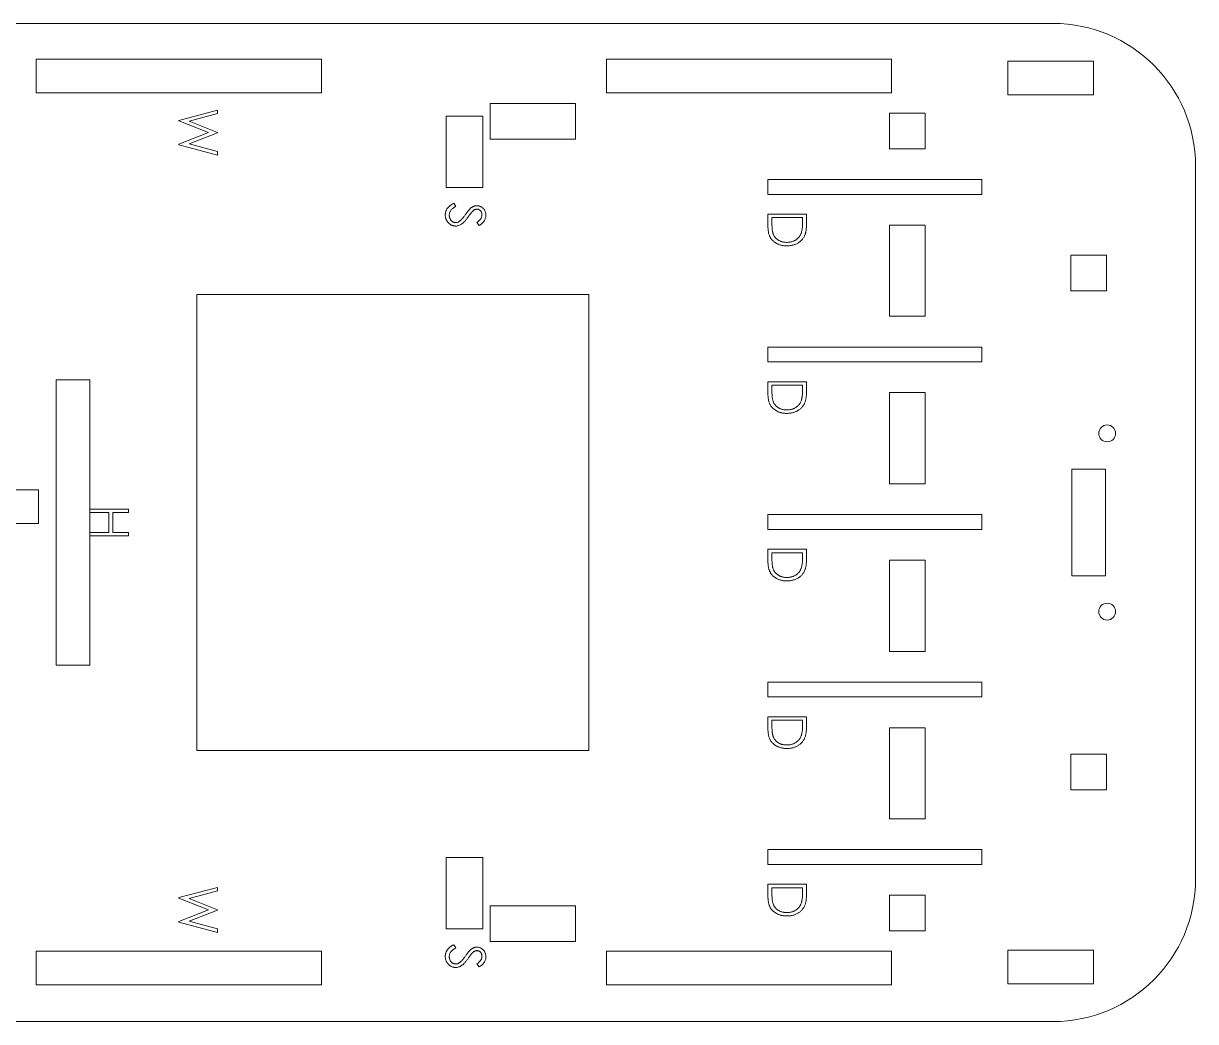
# Model space of a CAD drawing. Header units: inches. Extents: x -7.2 to 7.2, y -3.5 to 3.5.
# Drawn here: x -1.07 to 7.15, y -3.5 to 3.5 of the extents above; entities that cross this region are included whole.
import ezdxf

# ---------------------------------------------------------------- set-up
doc = ezdxf.new("R2010")
doc.units = ezdxf.units.IN
doc.header["$MEASUREMENT"] = 0

msp = doc.modelspace()

# ---------------------------------------------------------------- linework, layer by layer
at = {"color": 1, "linetype": 'Continuous', "lineweight": 5}
for p, q in [((6.15, 3.5), (-6.15, 3.5)), ((1.0167, 3.25), (-0.9833, 3.25)), ((-0.9833, 3.25), (-0.9833, 3.014)), ((1.0167, 3.014), (1.0167, 3.25)), ((5.0167, 3.25), (3.0167, 3.25)), ((3.0167, 3.25), (3.0167, 3.014)), ((5.0167, 3.014), (5.0167, 3.25)), ((6.4333, 3.236), (5.8333, 3.236)), ((5.8333, 3.236), (5.8333, 3)), ((6.4333, 3), (6.4333, 3.236)), ((-0.9833, 3.014), (1.0167, 3.014)), ((3.0167, 3.014), (5.0167, 3.014)), ((5.8333, 3), (6.4333, 3)), ((2.2, 2.9375), (2.2, 2.6875)), ((2.8, 2.9375), (2.2, 2.9375)), ((2.8, 2.6875), (2.8, 2.9375)), ((2.15, 2.85), (1.893, 2.85)), ((1.893, 2.85), (1.893, 2.35)), ((2.15, 2.35), (2.15, 2.85)), ((5.2523, 2.8713), (5.0023, 2.8713)), ((5.0023, 2.8713), (5.0023, 2.6213)), ((5.2523, 2.6213), (5.2523, 2.8713)), ((2.2, 2.6875), (2.8, 2.6875)), ((5.0023, 2.6213), (5.2523, 2.6213)), ((7.15, -2.5), (7.15, 2.5)), ((5.65, 2.4056), (4.15, 2.4056)), ((4.15, 2.4056), (4.15, 2.3014)), ((5.65, 2.3014), (5.65, 2.4056)), ((1.893, 2.35), (2.15, 2.35)), ((4.15, 2.3014), (5.65, 2.3014)), ((5.0023, 2.0857), (5.0023, 1.4463)), ((5.2523, 2.0857), (5.0023, 2.0857)), ((5.2523, 1.4463), (5.2523, 2.0857)), ((6.525, 1.875), (6.275, 1.875)), ((6.275, 1.875), (6.275, 1.625)), ((6.525, 1.625), (6.525, 1.875)), ((2.893, 1.6), (0.143, 1.6)), ((0.143, 1.6), (0.143, -1.6)), ((2.893, -1.6), (2.893, 1.6)), ((6.275, 1.625), (6.525, 1.625)), ((5.0023, 1.4463), (5.2523, 1.4463)), ((5.65, 1.2306), (4.15, 1.2306)), ((4.15, 1.2306), (4.15, 1.1264)), ((5.65, 1.1264), (5.65, 1.2306)), ((4.15, 1.1264), (5.65, 1.1264)), ((-0.607, 1), (-0.843, 1)), ((-0.843, 1), (-0.843, -1)), ((-0.607, -1), (-0.607, 1)), ((5.0023, 0.9107), (5.0023, 0.2713)), ((5.2523, 0.9107), (5.0023, 0.9107)), ((5.2523, 0.2713), (5.2523, 0.9107)), ((6.2825, 0.375), (6.2825, -0.375)), ((6.5175, 0.375), (6.2825, 0.375)), ((6.5175, -0.375), (6.5175, 0.375)), ((5.0023, 0.2713), (5.2523, 0.2713)), ((-0.969, 0.229), (-1.469, 0.229)), ((-0.969, -0.007), (-0.969, 0.229)), ((5.65, 0.0556), (4.15, 0.0556)), ((4.15, 0.0556), (4.15, -0.0486)), ((5.65, -0.0486), (5.65, 0.0556)), ((-1.469, -0.007), (-0.969, -0.007)), ((4.15, -0.0486), (5.65, -0.0486)), ((5.0023, -0.2643), (5.0023, -0.9037)), ((5.2523, -0.2643), (5.0023, -0.2643)), ((5.2523, -0.9037), (5.2523, -0.2643)), ((6.2825, -0.375), (6.5175, -0.375)), ((5.0023, -0.9037), (5.2523, -0.9037)), ((-0.843, -1), (-0.607, -1)), ((5.65, -1.1194), (4.15, -1.1194)), ((4.15, -1.1194), (4.15, -1.2236)), ((5.65, -1.2236), (5.65, -1.1194)), ((4.15, -1.2236), (5.65, -1.2236)), ((5.2523, -1.4393), (5.0023, -1.4393)), ((5.0023, -1.4393), (5.0023, -2.0787)), ((5.2523, -2.0787), (5.2523, -1.4393)), ((0.143, -1.6), (2.893, -1.6)), ((6.525, -1.625), (6.275, -1.625)), ((6.275, -1.625), (6.275, -1.875)), ((6.525, -1.875), (6.525, -1.625)), ((6.275, -1.875), (6.525, -1.875)), ((5.0023, -2.0787), (5.2523, -2.0787)), ((5.65, -2.2944), (4.15, -2.2944)), ((4.15, -2.2944), (4.15, -2.3986)), ((5.65, -2.3986), (5.65, -2.2944)), ((2.15, -2.35), (1.893, -2.35)), ((1.893, -2.35), (1.893, -2.85)), ((2.15, -2.85), (2.15, -2.35)), ((4.15, -2.3986), (5.65, -2.3986)), ((5.2523, -2.6143), (5.0023, -2.6143)), ((5.0023, -2.6143), (5.0023, -2.8643)), ((5.2523, -2.8643), (5.2523, -2.6143)), ((2.8, -2.6875), (2.2, -2.6875)), ((2.2, -2.6875), (2.2, -2.9375)), ((2.8, -2.9375), (2.8, -2.6875)), ((1.893, -2.85), (2.15, -2.85)), ((5.0023, -2.8643), (5.2523, -2.8643)), ((2.2, -2.9375), (2.8, -2.9375)), ((1.0167, -3.007), (-0.9833, -3.007)), ((-0.9833, -3.007), (-0.9833, -3.243)), ((1.0167, -3.243), (1.0167, -3.007)), ((5.0167, -3.007), (3.0167, -3.007)), ((3.0167, -3.007), (3.0167, -3.243)), ((5.0167, -3.243), (5.0167, -3.007)), ((6.4333, -3), (5.8333, -3)), ((5.8333, -3), (5.8333, -3.236)), ((6.4333, -3.236), (6.4333, -3)), ((-0.9833, -3.243), (1.0167, -3.243)), ((3.0167, -3.243), (5.0167, -3.243)), ((5.8333, -3.236), (6.4333, -3.236)), ((-6.15, -3.5), (6.15, -3.5))]:
    msp.add_line(p, q, dxfattribs=at)
at = {"color": 2, "linetype": 'Continuous', "lineweight": 5}
for p, q in [((0.0167, 2.8204), (0.2875, 2.8925)), ((0.2875, 2.8925), (0.2875, 2.8674)), ((0.0167, 2.817), (0.0167, 2.8204)), ((0.2238, 2.7345), (0.0167, 2.817)), ((0.2875, 2.8674), (0.0889, 2.8143)), ((0.0889, 2.8143), (0.2875, 2.7355)), ((0.0167, 2.653), (0.2238, 2.7345)), ((0.2875, 2.732), (0.0902, 2.6546)), ((0.2875, 2.7355), (0.2875, 2.732)), ((0.0167, 2.6495), (0.0167, 2.653)), ((0.2875, 2.5765), (0.0167, 2.6495)), ((0.0902, 2.6546), (0.2875, 2.6013)), ((0.2875, 2.6013), (0.2875, 2.5765)), ((1.9452, 2.2389), (1.959, 2.216)), ((4.15, 2.1626), (4.4208, 2.1626)), ((4.15, 2.0786), (4.15, 2.1626)), ((4.1778, 2.1383), (4.1778, 2.1072)), ((4.3931, 2.1383), (4.1778, 2.1383)), ((4.3931, 2.1192), (4.3931, 2.1383)), ((4.4208, 2.1626), (4.4208, 2.1079)), ((2.1249, 2.0826), (2.1083, 2.1046)), ((4.15, 0.9876), (4.4208, 0.9876)), ((4.15, 0.9036), (4.15, 0.9876)), ((4.4208, 0.9876), (4.4208, 0.9329)), ((4.1778, 0.9633), (4.1778, 0.9322)), ((4.3931, 0.9633), (4.1778, 0.9633)), ((4.3931, 0.9442), (4.3931, 0.9633)), ((-0.3362, 0.0937), (-0.607, 0.0937)), ((-0.3362, 0.0694), (-0.3362, 0.0937)), ((-0.607, 0.0694), (-0.4751, 0.0694)), ((-0.4751, 0.0694), (-0.4751, -0.0694)), ((-0.4473, -0.0694), (-0.4473, 0.0694)), ((-0.4473, 0.0694), (-0.3362, 0.0694)), ((-0.4751, -0.0694), (-0.607, -0.0694)), ((-0.3362, -0.0694), (-0.4473, -0.0694)), ((-0.3362, -0.0938), (-0.3362, -0.0694)), ((-0.607, -0.0938), (-0.3362, -0.0938)), ((4.15, -0.1874), (4.4208, -0.1874)), ((4.15, -0.2714), (4.15, -0.1874)), ((4.1778, -0.2117), (4.1778, -0.2428)), ((4.3931, -0.2117), (4.1778, -0.2117)), ((4.3931, -0.2308), (4.3931, -0.2117)), ((4.4208, -0.1874), (4.4208, -0.2421)), ((4.15, -1.3624), (4.4208, -1.3624)), ((4.15, -1.4464), (4.15, -1.3624)), ((4.1778, -1.3867), (4.1778, -1.4178)), ((4.3931, -1.3867), (4.1778, -1.3867)), ((4.3931, -1.4058), (4.3931, -1.3867)), ((4.4208, -1.3624), (4.4208, -1.4171)), ((4.15, -2.5374), (4.4208, -2.5374)), ((4.15, -2.6214), (4.15, -2.5374)), ((4.4208, -2.5374), (4.4208, -2.5921)), ((0.0167, -2.6311), (0.2875, -2.5591)), ((0.0167, -2.6346), (0.0167, -2.6311)), ((0.2875, -2.5842), (0.0889, -2.6372)), ((0.2875, -2.5591), (0.2875, -2.5842)), ((4.1778, -2.5617), (4.1778, -2.5928)), ((4.3931, -2.5617), (4.1778, -2.5617)), ((4.3931, -2.5808), (4.3931, -2.5617)), ((0.2238, -2.7171), (0.0167, -2.6346)), ((0.0889, -2.6372), (0.2875, -2.716)), ((0.0167, -2.7986), (0.2238, -2.7171)), ((0.2875, -2.7196), (0.0902, -2.7969)), ((0.2875, -2.716), (0.2875, -2.7196)), ((0.0167, -2.802), (0.0167, -2.7986)), ((0.2875, -2.8751), (0.0167, -2.802)), ((0.0902, -2.7969), (0.2875, -2.8502)), ((0.2875, -2.8502), (0.2875, -2.8751)), ((1.9452, -2.9611), (1.959, -2.984)), ((2.1249, -3.1174), (2.1083, -3.0954))]:
    msp.add_line(p, q, dxfattribs=at)
at = {"color": 1, "linetype": 'Continuous', "lineweight": 5}
for centre in [(6.53, 0.625), (6.53, -0.625)]:
    msp.add_circle(centre, 0.0591, dxfattribs=at)
for centre, start, end in [((6.15, 2.5), 0, 90), ((6.15, -2.5), 270, 0)]:
    msp.add_arc(centre, 1, start, end, dxfattribs=at)
at = {"color": 2, "linetype": 'Continuous', "lineweight": 5}
for points, knots in [([(1.8861, 2.1565), (1.8861, 2.1586), (1.8862, 2.1626), (1.8869, 2.1686), (1.8879, 2.1745), (1.8894, 2.1802), (1.8913, 2.1858), (1.8936, 2.1912), (1.8964, 2.1965), (1.8996, 2.2017), (1.9034, 2.2067), (1.9077, 2.2116), (1.9125, 2.2165), (1.918, 2.2212), (1.9239, 2.2258), (1.9305, 2.2303), (1.9376, 2.2347), (1.9427, 2.2375), (1.9452, 2.2389)], [0, 0, 0, 0, 0.057212, 0.113703, 0.168689, 0.224163, 0.278727, 0.333804, 0.389255, 0.445409, 0.503295, 0.564269, 0.627954, 0.695021, 0.765359, 0.839602, 0.917533, 1, 1, 1, 1]), ([(2.0663, 2.2064), (2.0679, 2.2076), (2.0711, 2.2099), (2.076, 2.2131), (2.081, 2.2157), (2.0861, 2.2178), (2.0913, 2.2195), (2.0967, 2.2207), (2.1021, 2.2214), (2.1057, 2.2215), (2.1076, 2.2215)], [0, 0, 0, 0, 0.133507, 0.262559, 0.388264, 0.512667, 0.633722, 0.755394, 0.877553, 1, 1, 1, 1]), ([(2.1076, 2.2215), (2.1104, 2.2214), (2.1161, 2.2212), (2.1244, 2.2195), (2.1323, 2.2169), (2.1397, 2.2131), (2.1466, 2.2083), (2.1528, 2.2027), (2.1581, 2.1961), (2.1626, 2.1888), (2.1662, 2.1808), (2.1689, 2.1725), (2.1704, 2.1637), (2.1707, 2.1578), (2.1708, 2.1548)], [0, 0, 0, 0, 0.083795, 0.165799, 0.246309, 0.327739, 0.408782, 0.48971, 0.57138, 0.655987, 0.741493, 0.826526, 0.911979, 1, 1, 1, 1]), ([(1.9594, 2.0792), (1.9569, 2.0792), (1.9521, 2.0793), (1.9451, 2.0805), (1.9382, 2.0822), (1.9316, 2.0847), (1.9252, 2.0879), (1.9191, 2.0917), (1.9133, 2.0964), (1.9078, 2.1016), (1.9027, 2.1074), (1.8982, 2.1135), (1.8945, 2.1199), (1.8914, 2.1267), (1.889, 2.1337), (1.8873, 2.141), (1.8862, 2.1487), (1.8861, 2.1539), (1.8861, 2.1565)], [0, 0, 0, 0, 0.061476, 0.121758, 0.180894, 0.240223, 0.300072, 0.360849, 0.423479, 0.488323, 0.553599, 0.617217, 0.679866, 0.742223, 0.804691, 0.868277, 0.93303, 1, 1, 1, 1]), ([(1.959, 2.216), (1.9554, 2.2139), (1.9486, 2.2098), (1.9393, 2.203), (1.9315, 2.1959), (1.9251, 2.1886), (1.92, 2.181), (1.9165, 2.1731), (1.9142, 2.1649), (1.914, 2.1593), (1.9138, 2.1565)], [0, 0, 0, 0, 0.159004, 0.304646, 0.438547, 0.562322, 0.677433, 0.786897, 0.893611, 1, 1, 1, 1]), ([(1.9138, 2.1565), (1.9139, 2.1542), (1.914, 2.1494), (1.9153, 2.1425), (1.9172, 2.1358), (1.92, 2.1294), (1.9234, 2.1234), (1.9274, 2.1182), (1.9319, 2.1137), (1.937, 2.11), (1.9424, 2.1071), (1.948, 2.105), (1.9538, 2.1037), (1.9578, 2.1036), (1.9597, 2.1035)], [0, 0, 0, 0, 0.091273, 0.180948, 0.270115, 0.360191, 0.448386, 0.532718, 0.613894, 0.694049, 0.772792, 0.849175, 0.92396, 1, 1, 1, 1]), ([(2.0468, 2.143), (2.0446, 2.14), (2.0405, 2.1343), (2.0343, 2.1262), (2.0282, 2.1189), (2.0223, 2.1123), (2.0166, 2.1063), (2.011, 2.1011), (2.0057, 2.0966), (1.9988, 2.0917), (1.9904, 2.0867), (1.9801, 2.0824), (1.9697, 2.0797), (1.9628, 2.0793), (1.9594, 2.0792)], [0, 0, 0, 0, 0.096972, 0.187773, 0.272396, 0.351321, 0.424335, 0.491909, 0.554233, 0.611268, 0.716348, 0.81454, 0.908495, 1, 1, 1, 1]), ([(1.9863, 2.1132), (1.9879, 2.1144), (1.9911, 2.1169), (1.9959, 2.1214), (2.001, 2.1264), (2.0063, 2.1322), (2.0118, 2.1387), (2.0175, 2.1458), (2.0235, 2.1536), (2.0275, 2.1592), (2.0295, 2.162)], [0, 0, 0, 0, 0.0902834, 0.190095, 0.2991799, 0.4189134, 0.5483698, 0.688782, 0.8390761, 1, 1, 1, 1]), ([(2.0295, 2.162), (2.0315, 2.1649), (2.0354, 2.1703), (2.0412, 2.1779), (2.0465, 2.1847), (2.0512, 2.1908), (2.0557, 2.1959), (2.0595, 2.2002), (2.063, 2.2036), (2.0653, 2.2055), (2.0663, 2.2064)], [0, 0, 0, 0, 0.181532, 0.347075, 0.495559, 0.629077, 0.745524, 0.845834, 0.930783, 1, 1, 1, 1]), ([(2.0737, 2.1794), (2.0732, 2.1788), (2.0719, 2.1774), (2.0699, 2.1748), (2.0673, 2.1714), (2.0642, 2.1673), (2.0606, 2.1623), (2.0565, 2.1565), (2.0518, 2.15), (2.0485, 2.1454), (2.0468, 2.143)], [0, 0, 0, 0, 0.052594, 0.124952, 0.218094, 0.333502, 0.468789, 0.624938, 0.801683, 1, 1, 1, 1]), ([(2.1087, 2.1972), (2.1073, 2.1972), (2.1044, 2.1971), (2.1001, 2.1963), (2.0958, 2.1951), (2.0915, 2.1934), (2.0872, 2.1911), (2.0828, 2.1879), (2.0783, 2.184), (2.0753, 2.181), (2.0737, 2.1794)], [0, 0, 0, 0, 0.107316, 0.214807, 0.323387, 0.434596, 0.553285, 0.685984, 0.834209, 1, 1, 1, 1]), ([(2.1083, 2.1046), (2.11, 2.1059), (2.1133, 2.1085), (2.1179, 2.1124), (2.1221, 2.116), (2.1258, 2.1196), (2.1291, 2.123), (2.1319, 2.1262), (2.1343, 2.1294), (2.1368, 2.1333), (2.1393, 2.1382), (2.1414, 2.1444), (2.1428, 2.1509), (2.1429, 2.1553), (2.143, 2.1575)], [0, 0, 0, 0, 0.098472, 0.189635, 0.274192, 0.352193, 0.423211, 0.488565, 0.548489, 0.601458, 0.701219, 0.800394, 0.898542, 1, 1, 1, 1]), ([(2.143, 2.1575), (2.1429, 2.1603), (2.1427, 2.1657), (2.1408, 2.1734), (2.1376, 2.1803), (2.1333, 2.1862), (2.1281, 2.1911), (2.1222, 2.1947), (2.1156, 2.1968), (2.111, 2.1971), (2.1087, 2.1972)], [0, 0, 0, 0, 0.143073, 0.275903, 0.402371, 0.528414, 0.650356, 0.765895, 0.880774, 1, 1, 1, 1]), ([(2.1708, 2.1548), (2.1707, 2.1516), (2.1705, 2.1453), (2.1685, 2.1359), (2.1654, 2.1269), (2.1618, 2.1197), (2.1583, 2.114), (2.155, 2.1097), (2.1513, 2.1054), (2.147, 2.1009), (2.1422, 2.0964), (2.1369, 2.0918), (2.1312, 2.0872), (2.127, 2.0842), (2.1249, 2.0826)], [0, 0, 0, 0, 0.107235, 0.21266, 0.318816, 0.426781, 0.483635, 0.543594, 0.608299, 0.67712, 0.75068, 0.82871, 0.912188, 1, 1, 1, 1]), ([(1.9597, 2.1035), (1.962, 2.1036), (1.9666, 2.1038), (1.9733, 2.1058), (1.98, 2.1089), (1.9842, 2.1117), (1.9863, 2.1132)], [0, 0, 0, 0, 0.234723, 0.477158, 0.728556, 1, 1, 1, 1]), ([(4.282, 1.9403), (4.2787, 1.9404), (4.2721, 1.9405), (4.2623, 1.9413), (4.2529, 1.9426), (4.2438, 1.9445), (4.235, 1.9469), (4.2264, 1.9498), (4.2182, 1.9533), (4.2104, 1.9573), (4.2029, 1.9617), (4.196, 1.9666), (4.1894, 1.9715), (4.1835, 1.977), (4.178, 1.9827), (4.1731, 1.9888), (4.1686, 1.9952), (4.1646, 2.0019), (4.1611, 2.0092), (4.1581, 2.0171), (4.1556, 2.0257), (4.1536, 2.035), (4.1519, 2.0449), (4.1508, 2.0555), (4.1501, 2.0669), (4.15, 2.0746), (4.15, 2.0786)], [0, 0, 0, 0, 0.046076, 0.090797, 0.134281, 0.177005, 0.218799, 0.260135, 0.300966, 0.341496, 0.381461, 0.420134, 0.457932, 0.494759, 0.531032, 0.56696, 0.602531, 0.638141, 0.674888, 0.713498, 0.754468, 0.797837, 0.844006, 0.893083, 0.944969, 1, 1, 1, 1]), ([(4.1778, 2.1072), (4.1778, 2.1027), (4.1778, 2.0941), (4.1782, 2.0817), (4.1787, 2.0705), (4.1794, 2.0602), (4.1804, 2.0511), (4.1815, 2.043), (4.1829, 2.036), (4.1841, 2.0317), (4.1847, 2.0297)], [0, 0, 0, 0, 0.171901, 0.330628, 0.475549, 0.606746, 0.725024, 0.829742, 0.921323, 1, 1, 1, 1]), ([(4.3855, 2.036), (4.3861, 2.0383), (4.3874, 2.0431), (4.3889, 2.051), (4.3902, 2.0598), (4.3913, 2.0697), (4.392, 2.0806), (4.3926, 2.0926), (4.393, 2.1056), (4.393, 2.1145), (4.3931, 2.1192)], [0, 0, 0, 0, 0.0843186, 0.1792845, 0.2865825, 0.4051115, 0.5355929, 0.6781902, 0.8329758, 1, 1, 1, 1]), ([(4.4208, 2.1079), (4.4208, 2.1031), (4.4207, 2.0939), (4.4203, 2.0806), (4.4196, 2.0684), (4.4185, 2.0571), (4.4172, 2.0469), (4.4155, 2.0376), (4.4135, 2.0294), (4.4119, 2.0243), (4.4111, 2.0219)], [0, 0, 0, 0, 0.16429, 0.317407, 0.458845, 0.588746, 0.707831, 0.81577, 0.91288, 1, 1, 1, 1]), ([(4.1847, 2.0297), (4.1855, 2.0273), (4.1873, 2.0224), (4.1904, 2.0154), (4.1941, 2.0088), (4.1983, 2.0026), (4.2029, 1.9968), (4.2081, 1.9914), (4.2137, 1.9864), (4.2198, 1.9819), (4.2264, 1.9778), (4.2333, 1.9743), (4.2406, 1.9713), (4.2482, 1.9689), (4.2562, 1.967), (4.2645, 1.9656), (4.2732, 1.9648), (4.279, 1.9647), (4.2821, 1.9646)], [0, 0, 0, 0, 0.062404, 0.123317, 0.183094, 0.241742, 0.300863, 0.359954, 0.419146, 0.479785, 0.541094, 0.602537, 0.66452, 0.727852, 0.79293, 0.859696, 0.928477, 1, 1, 1, 1]), ([(4.4111, 2.0219), (4.4099, 2.0188), (4.4075, 2.0126), (4.4031, 2.0038), (4.398, 1.9955), (4.3924, 1.9876), (4.386, 1.9805), (4.3791, 1.9736), (4.3714, 1.9675), (4.3633, 1.9618), (4.3545, 1.9568), (4.3454, 1.9524), (4.3358, 1.9486), (4.3258, 1.9456), (4.3155, 1.9432), (4.3046, 1.9416), (4.2935, 1.9405), (4.2859, 1.9404), (4.282, 1.9403)], [0, 0, 0, 0, 0.061542, 0.121689, 0.181146, 0.239864, 0.298688, 0.357631, 0.417586, 0.478661, 0.540404, 0.602339, 0.665116, 0.728572, 0.79366, 0.860541, 0.929239, 1, 1, 1, 1]), ([(4.2821, 1.9646), (4.2852, 1.9647), (4.2914, 1.9648), (4.3006, 1.9657), (4.3094, 1.9672), (4.3178, 1.9692), (4.3259, 1.9719), (4.3336, 1.9751), (4.341, 1.979), (4.348, 1.9834), (4.3546, 1.9883), (4.3606, 1.9937), (4.3661, 1.9996), (4.3711, 2.006), (4.3755, 2.0128), (4.3795, 2.0201), (4.3828, 2.0278), (4.3846, 2.0332), (4.3855, 2.036)], [0, 0, 0, 0, 0.070142, 0.137795, 0.2032, 0.267139, 0.329981, 0.391589, 0.453055, 0.514083, 0.574741, 0.634599, 0.693842, 0.753474, 0.81315, 0.874096, 0.936015, 1, 1, 1, 1]), ([(4.1778, 0.9322), (4.1778, 0.9277), (4.1778, 0.9191), (4.1782, 0.9067), (4.1787, 0.8955), (4.1794, 0.8852), (4.1804, 0.8761), (4.1815, 0.868), (4.1829, 0.861), (4.1841, 0.8567), (4.1847, 0.8547)], [0, 0, 0, 0, 0.171901, 0.330628, 0.475549, 0.606746, 0.725024, 0.829742, 0.921323, 1, 1, 1, 1]), ([(4.3855, 0.861), (4.3861, 0.8633), (4.3874, 0.8681), (4.3889, 0.876), (4.3902, 0.8848), (4.3913, 0.8947), (4.392, 0.9056), (4.3926, 0.9176), (4.393, 0.9306), (4.393, 0.9395), (4.3931, 0.9442)], [0, 0, 0, 0, 0.084319, 0.179285, 0.286583, 0.405111, 0.535593, 0.67819, 0.832976, 1, 1, 1, 1]), ([(4.4208, 0.9329), (4.4208, 0.9281), (4.4207, 0.9189), (4.4203, 0.9056), (4.4196, 0.8934), (4.4185, 0.8821), (4.4172, 0.8719), (4.4155, 0.8626), (4.4135, 0.8544), (4.4119, 0.8493), (4.4111, 0.8469)], [0, 0, 0, 0, 0.16429, 0.317407, 0.458845, 0.588746, 0.707831, 0.81577, 0.91288, 1, 1, 1, 1]), ([(4.282, 0.7653), (4.2787, 0.7654), (4.2721, 0.7655), (4.2623, 0.7663), (4.2529, 0.7676), (4.2438, 0.7695), (4.235, 0.7719), (4.2264, 0.7748), (4.2182, 0.7783), (4.2104, 0.7823), (4.2029, 0.7867), (4.196, 0.7916), (4.1894, 0.7965), (4.1835, 0.802), (4.178, 0.8077), (4.1731, 0.8138), (4.1686, 0.8202), (4.1646, 0.8269), (4.1611, 0.8342), (4.1581, 0.8421), (4.1556, 0.8507), (4.1536, 0.86), (4.1519, 0.8699), (4.1508, 0.8805), (4.1501, 0.8919), (4.15, 0.8996), (4.15, 0.9036)], [0, 0, 0, 0, 0.046076, 0.090797, 0.134281, 0.177005, 0.218799, 0.260135, 0.300966, 0.341496, 0.381461, 0.420134, 0.457932, 0.494759, 0.531032, 0.56696, 0.602531, 0.638141, 0.674888, 0.713498, 0.754468, 0.797837, 0.844006, 0.893083, 0.944969, 1, 1, 1, 1]), ([(4.1847, 0.8547), (4.1855, 0.8523), (4.1873, 0.8474), (4.1904, 0.8404), (4.1941, 0.8338), (4.1983, 0.8276), (4.2029, 0.8218), (4.2081, 0.8164), (4.2137, 0.8114), (4.2198, 0.8069), (4.2264, 0.8028), (4.2333, 0.7993), (4.2406, 0.7963), (4.2482, 0.7939), (4.2562, 0.792), (4.2645, 0.7906), (4.2732, 0.7898), (4.279, 0.7897), (4.2821, 0.7896)], [0, 0, 0, 0, 0.062404, 0.123317, 0.183094, 0.241742, 0.300863, 0.359954, 0.419146, 0.479785, 0.541094, 0.602537, 0.66452, 0.727852, 0.79293, 0.859696, 0.928477, 1, 1, 1, 1]), ([(4.4111, 0.8469), (4.4099, 0.8438), (4.4075, 0.8376), (4.4031, 0.8288), (4.398, 0.8205), (4.3924, 0.8126), (4.386, 0.8055), (4.3791, 0.7986), (4.3714, 0.7925), (4.3633, 0.7868), (4.3545, 0.7818), (4.3454, 0.7774), (4.3358, 0.7736), (4.3258, 0.7706), (4.3155, 0.7682), (4.3046, 0.7666), (4.2935, 0.7655), (4.2859, 0.7654), (4.282, 0.7653)], [0, 0, 0, 0, 0.061542, 0.121689, 0.181146, 0.239864, 0.298688, 0.357631, 0.417586, 0.478661, 0.540404, 0.602339, 0.665116, 0.728572, 0.79366, 0.860541, 0.929239, 1, 1, 1, 1]), ([(4.2821, 0.7896), (4.2852, 0.7897), (4.2914, 0.7898), (4.3006, 0.7907), (4.3094, 0.7922), (4.3178, 0.7942), (4.3259, 0.7969), (4.3336, 0.8001), (4.341, 0.804), (4.348, 0.8084), (4.3546, 0.8133), (4.3606, 0.8187), (4.3661, 0.8246), (4.3711, 0.831), (4.3755, 0.8378), (4.3795, 0.8451), (4.3828, 0.8528), (4.3846, 0.8582), (4.3855, 0.861)], [0, 0, 0, 0, 0.070142, 0.137795, 0.2032, 0.267139, 0.329981, 0.391589, 0.453055, 0.514083, 0.574741, 0.634599, 0.693842, 0.753474, 0.81315, 0.874096, 0.936015, 1, 1, 1, 1]), ([(4.1778, -0.2428), (4.1778, -0.2473), (4.1778, -0.2559), (4.1782, -0.2683), (4.1787, -0.2795), (4.1794, -0.2898), (4.1804, -0.2989), (4.1815, -0.307), (4.1829, -0.314), (4.1841, -0.3183), (4.1847, -0.3203)], [0, 0, 0, 0, 0.171901, 0.330628, 0.475549, 0.606746, 0.725024, 0.829742, 0.921323, 1, 1, 1, 1]), ([(4.3855, -0.314), (4.3861, -0.3117), (4.3874, -0.3069), (4.3889, -0.299), (4.3902, -0.2902), (4.3913, -0.2803), (4.392, -0.2694), (4.3926, -0.2574), (4.393, -0.2444), (4.393, -0.2355), (4.3931, -0.2308)], [0, 0, 0, 0, 0.084319, 0.179285, 0.286583, 0.405111, 0.535593, 0.67819, 0.832976, 1, 1, 1, 1]), ([(4.4208, -0.2421), (4.4208, -0.2469), (4.4207, -0.2561), (4.4203, -0.2694), (4.4196, -0.2816), (4.4185, -0.2929), (4.4172, -0.3031), (4.4155, -0.3124), (4.4135, -0.3206), (4.4119, -0.3257), (4.4111, -0.3281)], [0, 0, 0, 0, 0.16429, 0.317407, 0.458845, 0.588746, 0.707831, 0.81577, 0.91288, 1, 1, 1, 1]), ([(4.282, -0.4097), (4.2787, -0.4096), (4.2721, -0.4095), (4.2623, -0.4087), (4.2529, -0.4074), (4.2438, -0.4055), (4.235, -0.4031), (4.2264, -0.4002), (4.2182, -0.3967), (4.2104, -0.3927), (4.2029, -0.3883), (4.196, -0.3834), (4.1894, -0.3785), (4.1835, -0.373), (4.178, -0.3673), (4.1731, -0.3612), (4.1686, -0.3548), (4.1646, -0.3481), (4.1611, -0.3408), (4.1581, -0.3329), (4.1556, -0.3243), (4.1536, -0.315), (4.1519, -0.3051), (4.1508, -0.2945), (4.1501, -0.2831), (4.15, -0.2754), (4.15, -0.2714)], [0, 0, 0, 0, 0.046076, 0.090797, 0.134281, 0.177005, 0.218799, 0.260135, 0.300966, 0.341496, 0.381461, 0.420134, 0.457932, 0.494759, 0.531032, 0.56696, 0.602531, 0.638141, 0.674888, 0.713498, 0.754468, 0.797837, 0.844006, 0.893083, 0.944969, 1, 1, 1, 1]), ([(4.1847, -0.3203), (4.1855, -0.3227), (4.1873, -0.3276), (4.1904, -0.3346), (4.1941, -0.3412), (4.1983, -0.3474), (4.2029, -0.3532), (4.2081, -0.3586), (4.2137, -0.3636), (4.2198, -0.3681), (4.2264, -0.3722), (4.2333, -0.3757), (4.2406, -0.3787), (4.2482, -0.3811), (4.2562, -0.383), (4.2645, -0.3844), (4.2732, -0.3852), (4.279, -0.3853), (4.2821, -0.3854)], [0, 0, 0, 0, 0.062404, 0.123317, 0.183094, 0.241742, 0.300863, 0.359954, 0.419146, 0.479785, 0.541094, 0.602537, 0.66452, 0.727852, 0.79293, 0.859696, 0.928477, 1, 1, 1, 1]), ([(4.4111, -0.3281), (4.4099, -0.3312), (4.4075, -0.3374), (4.4031, -0.3462), (4.398, -0.3545), (4.3924, -0.3624), (4.386, -0.3695), (4.3791, -0.3764), (4.3714, -0.3825), (4.3633, -0.3882), (4.3545, -0.3932), (4.3454, -0.3976), (4.3358, -0.4014), (4.3258, -0.4044), (4.3155, -0.4068), (4.3046, -0.4084), (4.2935, -0.4095), (4.2859, -0.4096), (4.282, -0.4097)], [0, 0, 0, 0, 0.061542, 0.121689, 0.181146, 0.239864, 0.298688, 0.357631, 0.417586, 0.478661, 0.540404, 0.602339, 0.665116, 0.728572, 0.79366, 0.860541, 0.929239, 1, 1, 1, 1]), ([(4.2821, -0.3854), (4.2852, -0.3853), (4.2914, -0.3852), (4.3006, -0.3843), (4.3094, -0.3828), (4.3178, -0.3808), (4.3259, -0.3781), (4.3336, -0.3749), (4.341, -0.371), (4.348, -0.3666), (4.3546, -0.3617), (4.3606, -0.3563), (4.3661, -0.3504), (4.3711, -0.344), (4.3755, -0.3372), (4.3795, -0.3299), (4.3828, -0.3222), (4.3846, -0.3168), (4.3855, -0.314)], [0, 0, 0, 0, 0.070142, 0.137795, 0.2032, 0.267139, 0.329981, 0.391589, 0.453055, 0.514083, 0.574741, 0.634599, 0.693842, 0.753474, 0.81315, 0.874096, 0.936015, 1, 1, 1, 1]), ([(4.282, -1.5847), (4.2787, -1.5846), (4.2721, -1.5845), (4.2623, -1.5837), (4.2529, -1.5824), (4.2438, -1.5805), (4.235, -1.5781), (4.2264, -1.5752), (4.2182, -1.5717), (4.2104, -1.5677), (4.2029, -1.5633), (4.196, -1.5584), (4.1894, -1.5535), (4.1835, -1.548), (4.178, -1.5423), (4.1731, -1.5362), (4.1686, -1.5298), (4.1646, -1.5231), (4.1611, -1.5158), (4.1581, -1.5079), (4.1556, -1.4993), (4.1536, -1.49), (4.1519, -1.4801), (4.1508, -1.4695), (4.1501, -1.4581), (4.15, -1.4504), (4.15, -1.4464)], [0, 0, 0, 0, 0.046076, 0.090797, 0.134281, 0.177005, 0.218799, 0.260135, 0.300966, 0.341496, 0.381461, 0.420134, 0.457932, 0.494759, 0.531032, 0.56696, 0.602531, 0.638141, 0.674888, 0.713498, 0.754468, 0.797837, 0.844006, 0.893083, 0.944969, 1, 1, 1, 1]), ([(4.1778, -1.4178), (4.1778, -1.4223), (4.1778, -1.4309), (4.1782, -1.4433), (4.1787, -1.4545), (4.1794, -1.4648), (4.1804, -1.4739), (4.1815, -1.482), (4.1829, -1.489), (4.1841, -1.4933), (4.1847, -1.4953)], [0, 0, 0, 0, 0.171901, 0.330628, 0.475549, 0.606746, 0.725024, 0.829742, 0.921323, 1, 1, 1, 1]), ([(4.3855, -1.489), (4.3861, -1.4867), (4.3874, -1.4819), (4.3889, -1.474), (4.3902, -1.4652), (4.3913, -1.4553), (4.392, -1.4444), (4.3926, -1.4324), (4.393, -1.4194), (4.393, -1.4105), (4.3931, -1.4058)], [0, 0, 0, 0, 0.0843186, 0.1792845, 0.2865825, 0.4051115, 0.5355929, 0.6781902, 0.8329758, 1, 1, 1, 1]), ([(4.4208, -1.4171), (4.4208, -1.4219), (4.4207, -1.4311), (4.4203, -1.4444), (4.4196, -1.4566), (4.4185, -1.4679), (4.4172, -1.4781), (4.4155, -1.4874), (4.4135, -1.4956), (4.4119, -1.5007), (4.4111, -1.5031)], [0, 0, 0, 0, 0.16429, 0.317407, 0.458845, 0.588746, 0.707831, 0.81577, 0.91288, 1, 1, 1, 1]), ([(4.1847, -1.4953), (4.1855, -1.4977), (4.1873, -1.5026), (4.1904, -1.5096), (4.1941, -1.5162), (4.1983, -1.5224), (4.2029, -1.5282), (4.2081, -1.5336), (4.2137, -1.5386), (4.2198, -1.5431), (4.2264, -1.5472), (4.2333, -1.5507), (4.2406, -1.5537), (4.2482, -1.5561), (4.2562, -1.558), (4.2645, -1.5594), (4.2732, -1.5602), (4.279, -1.5603), (4.2821, -1.5604)], [0, 0, 0, 0, 0.062404, 0.123317, 0.183094, 0.241742, 0.300863, 0.359954, 0.419146, 0.479785, 0.541094, 0.602537, 0.66452, 0.727852, 0.79293, 0.859696, 0.928477, 1, 1, 1, 1]), ([(4.4111, -1.5031), (4.4099, -1.5062), (4.4075, -1.5124), (4.4031, -1.5212), (4.398, -1.5295), (4.3924, -1.5374), (4.386, -1.5445), (4.3791, -1.5514), (4.3714, -1.5575), (4.3633, -1.5632), (4.3545, -1.5682), (4.3454, -1.5726), (4.3358, -1.5764), (4.3258, -1.5794), (4.3155, -1.5818), (4.3046, -1.5834), (4.2935, -1.5845), (4.2859, -1.5846), (4.282, -1.5847)], [0, 0, 0, 0, 0.061542, 0.121689, 0.181146, 0.239864, 0.298688, 0.357631, 0.417586, 0.478661, 0.540404, 0.602339, 0.665116, 0.728572, 0.79366, 0.860541, 0.929239, 1, 1, 1, 1]), ([(4.2821, -1.5604), (4.2852, -1.5603), (4.2914, -1.5602), (4.3006, -1.5593), (4.3094, -1.5578), (4.3178, -1.5558), (4.3259, -1.5531), (4.3336, -1.5499), (4.341, -1.546), (4.348, -1.5416), (4.3546, -1.5367), (4.3606, -1.5313), (4.3661, -1.5254), (4.3711, -1.519), (4.3755, -1.5122), (4.3795, -1.5049), (4.3828, -1.4972), (4.3846, -1.4918), (4.3855, -1.489)], [0, 0, 0, 0, 0.0701421, 0.1377947, 0.2031998, 0.2671393, 0.3299811, 0.3915885, 0.4530551, 0.5140826, 0.5747408, 0.6345985, 0.6938416, 0.7534737, 0.8131501, 0.8740961, 0.9360153, 1, 1, 1, 1]), ([(4.282, -2.7597), (4.2787, -2.7596), (4.2721, -2.7595), (4.2623, -2.7587), (4.2529, -2.7574), (4.2438, -2.7555), (4.235, -2.7531), (4.2264, -2.7502), (4.2182, -2.7467), (4.2104, -2.7427), (4.2029, -2.7383), (4.196, -2.7334), (4.1894, -2.7285), (4.1835, -2.723), (4.178, -2.7173), (4.1731, -2.7112), (4.1686, -2.7048), (4.1646, -2.6981), (4.1611, -2.6908), (4.1581, -2.6829), (4.1556, -2.6743), (4.1536, -2.665), (4.1519, -2.6551), (4.1508, -2.6445), (4.1501, -2.6331), (4.15, -2.6254), (4.15, -2.6214)], [0, 0, 0, 0, 0.046076, 0.090797, 0.134281, 0.177005, 0.218799, 0.260135, 0.300966, 0.341496, 0.381461, 0.420134, 0.457932, 0.494759, 0.531032, 0.56696, 0.602531, 0.638141, 0.674888, 0.713498, 0.754468, 0.797837, 0.844006, 0.893083, 0.944969, 1, 1, 1, 1]), ([(4.1778, -2.5928), (4.1778, -2.5973), (4.1778, -2.6059), (4.1782, -2.6183), (4.1787, -2.6295), (4.1794, -2.6398), (4.1804, -2.6489), (4.1815, -2.657), (4.1829, -2.664), (4.1841, -2.6683), (4.1847, -2.6703)], [0, 0, 0, 0, 0.171901, 0.330628, 0.475549, 0.606746, 0.725024, 0.829742, 0.921323, 1, 1, 1, 1]), ([(4.3855, -2.664), (4.3861, -2.6617), (4.3874, -2.6569), (4.3889, -2.649), (4.3902, -2.6402), (4.3913, -2.6303), (4.392, -2.6194), (4.3926, -2.6074), (4.393, -2.5944), (4.393, -2.5855), (4.3931, -2.5808)], [0, 0, 0, 0, 0.084319, 0.179285, 0.286583, 0.405111, 0.535593, 0.67819, 0.832976, 1, 1, 1, 1]), ([(4.4208, -2.5921), (4.4208, -2.5969), (4.4207, -2.6061), (4.4203, -2.6194), (4.4196, -2.6316), (4.4185, -2.6429), (4.4172, -2.6531), (4.4155, -2.6624), (4.4135, -2.6706), (4.4119, -2.6757), (4.4111, -2.6781)], [0, 0, 0, 0, 0.16429, 0.317407, 0.458845, 0.588746, 0.707831, 0.81577, 0.91288, 1, 1, 1, 1]), ([(4.1847, -2.6703), (4.1855, -2.6727), (4.1873, -2.6776), (4.1904, -2.6846), (4.1941, -2.6912), (4.1983, -2.6974), (4.2029, -2.7032), (4.2081, -2.7086), (4.2137, -2.7136), (4.2198, -2.7181), (4.2264, -2.7222), (4.2333, -2.7257), (4.2406, -2.7287), (4.2482, -2.7311), (4.2562, -2.733), (4.2645, -2.7344), (4.2732, -2.7352), (4.279, -2.7353), (4.2821, -2.7354)], [0, 0, 0, 0, 0.062404, 0.123317, 0.183094, 0.241742, 0.300863, 0.359954, 0.419146, 0.479785, 0.541094, 0.602537, 0.66452, 0.727852, 0.79293, 0.859696, 0.928477, 1, 1, 1, 1]), ([(4.4111, -2.6781), (4.4099, -2.6812), (4.4075, -2.6874), (4.4031, -2.6962), (4.398, -2.7045), (4.3924, -2.7124), (4.386, -2.7195), (4.3791, -2.7264), (4.3714, -2.7325), (4.3633, -2.7382), (4.3545, -2.7432), (4.3454, -2.7476), (4.3358, -2.7514), (4.3258, -2.7544), (4.3155, -2.7568), (4.3046, -2.7584), (4.2935, -2.7595), (4.2859, -2.7596), (4.282, -2.7597)], [0, 0, 0, 0, 0.061542, 0.121689, 0.181146, 0.239864, 0.298688, 0.357631, 0.417586, 0.478661, 0.540404, 0.602339, 0.665116, 0.728572, 0.79366, 0.860541, 0.929239, 1, 1, 1, 1]), ([(4.2821, -2.7354), (4.2852, -2.7353), (4.2914, -2.7352), (4.3006, -2.7343), (4.3094, -2.7328), (4.3178, -2.7308), (4.3259, -2.7281), (4.3336, -2.7249), (4.341, -2.721), (4.348, -2.7166), (4.3546, -2.7117), (4.3606, -2.7063), (4.3661, -2.7004), (4.3711, -2.694), (4.3755, -2.6872), (4.3795, -2.6799), (4.3828, -2.6722), (4.3846, -2.6668), (4.3855, -2.664)], [0, 0, 0, 0, 0.070142, 0.137795, 0.2032, 0.267139, 0.329981, 0.391589, 0.453055, 0.514083, 0.574741, 0.634599, 0.693842, 0.753474, 0.81315, 0.874096, 0.936015, 1, 1, 1, 1]), ([(1.8861, -3.0435), (1.8861, -3.0414), (1.8862, -3.0374), (1.8869, -3.0314), (1.8879, -3.0255), (1.8894, -3.0198), (1.8913, -3.0142), (1.8936, -3.0088), (1.8964, -3.0035), (1.8996, -2.9983), (1.9034, -2.9933), (1.9077, -2.9884), (1.9125, -2.9835), (1.918, -2.9788), (1.9239, -2.9742), (1.9305, -2.9697), (1.9376, -2.9653), (1.9427, -2.9625), (1.9452, -2.9611)], [0, 0, 0, 0, 0.057212, 0.113703, 0.168689, 0.224163, 0.278727, 0.333804, 0.389255, 0.445409, 0.503295, 0.564269, 0.627954, 0.695021, 0.765359, 0.839602, 0.917533, 1, 1, 1, 1]), ([(1.959, -2.984), (1.9554, -2.9861), (1.9486, -2.9902), (1.9393, -2.997), (1.9315, -3.0041), (1.9251, -3.0114), (1.92, -3.019), (1.9165, -3.0269), (1.9142, -3.0351), (1.914, -3.0407), (1.9138, -3.0435)], [0, 0, 0, 0, 0.159004, 0.304646, 0.438547, 0.562322, 0.677433, 0.786897, 0.893611, 1, 1, 1, 1]), ([(1.9863, -3.0868), (1.9879, -3.0856), (1.9911, -3.0831), (1.9959, -3.0786), (2.001, -3.0736), (2.0063, -3.0678), (2.0118, -3.0613), (2.0175, -3.0542), (2.0235, -3.0464), (2.0275, -3.0408), (2.0295, -3.038)], [0, 0, 0, 0, 0.0902834, 0.190095, 0.2991799, 0.4189134, 0.5483698, 0.688782, 0.8390761, 1, 1, 1, 1]), ([(2.0295, -3.038), (2.0315, -3.0351), (2.0354, -3.0297), (2.0412, -3.0221), (2.0465, -3.0153), (2.0512, -3.0092), (2.0557, -3.0041), (2.0595, -2.9998), (2.063, -2.9964), (2.0653, -2.9945), (2.0663, -2.9936)], [0, 0, 0, 0, 0.181532, 0.347075, 0.495559, 0.629077, 0.745524, 0.845834, 0.930783, 1, 1, 1, 1]), ([(2.0737, -3.0206), (2.0732, -3.0212), (2.0719, -3.0226), (2.0699, -3.0252), (2.0673, -3.0286), (2.0642, -3.0327), (2.0606, -3.0377), (2.0565, -3.0435), (2.0518, -3.05), (2.0485, -3.0546), (2.0468, -3.057)], [0, 0, 0, 0, 0.052594, 0.124952, 0.218094, 0.333502, 0.468789, 0.624938, 0.801683, 1, 1, 1, 1]), ([(2.0663, -2.9936), (2.0679, -2.9924), (2.0711, -2.9901), (2.076, -2.9869), (2.081, -2.9843), (2.0861, -2.9822), (2.0913, -2.9805), (2.0967, -2.9793), (2.1021, -2.9786), (2.1057, -2.9785), (2.1076, -2.9785)], [0, 0, 0, 0, 0.133507, 0.262559, 0.388264, 0.512667, 0.633722, 0.755394, 0.877553, 1, 1, 1, 1]), ([(2.1087, -3.0028), (2.1073, -3.0028), (2.1044, -3.0029), (2.1001, -3.0037), (2.0958, -3.0049), (2.0915, -3.0066), (2.0872, -3.0089), (2.0828, -3.0121), (2.0783, -3.016), (2.0753, -3.019), (2.0737, -3.0206)], [0, 0, 0, 0, 0.107316, 0.214807, 0.323387, 0.434596, 0.553285, 0.685984, 0.834209, 1, 1, 1, 1]), ([(2.1076, -2.9785), (2.1104, -2.9786), (2.1161, -2.9788), (2.1244, -2.9805), (2.1323, -2.9831), (2.1397, -2.9869), (2.1466, -2.9917), (2.1528, -2.9973), (2.1581, -3.0039), (2.1626, -3.0112), (2.1662, -3.0192), (2.1689, -3.0275), (2.1704, -3.0363), (2.1707, -3.0422), (2.1708, -3.0452)], [0, 0, 0, 0, 0.0837952, 0.1657993, 0.2463088, 0.3277386, 0.4087823, 0.48971, 0.5713803, 0.6559873, 0.7414935, 0.8265265, 0.9119786, 1, 1, 1, 1]), ([(2.1083, -3.0954), (2.11, -3.0941), (2.1133, -3.0915), (2.1179, -3.0876), (2.1221, -3.084), (2.1258, -3.0804), (2.1291, -3.077), (2.1319, -3.0738), (2.1343, -3.0706), (2.1368, -3.0667), (2.1393, -3.0618), (2.1414, -3.0556), (2.1428, -3.0491), (2.1429, -3.0447), (2.143, -3.0425)], [0, 0, 0, 0, 0.098472, 0.189635, 0.274192, 0.352193, 0.423211, 0.488565, 0.548489, 0.601458, 0.701219, 0.800394, 0.898542, 1, 1, 1, 1]), ([(2.143, -3.0425), (2.1429, -3.0397), (2.1427, -3.0343), (2.1408, -3.0266), (2.1376, -3.0197), (2.1333, -3.0138), (2.1281, -3.0089), (2.1222, -3.0053), (2.1156, -3.0032), (2.111, -3.0029), (2.1087, -3.0028)], [0, 0, 0, 0, 0.143073, 0.275903, 0.402371, 0.528414, 0.650356, 0.765895, 0.880774, 1, 1, 1, 1]), ([(1.9594, -3.1208), (1.9569, -3.1208), (1.9521, -3.1207), (1.9451, -3.1195), (1.9382, -3.1178), (1.9316, -3.1153), (1.9252, -3.1121), (1.9191, -3.1083), (1.9133, -3.1036), (1.9078, -3.0984), (1.9027, -3.0926), (1.8982, -3.0865), (1.8945, -3.0801), (1.8914, -3.0733), (1.889, -3.0663), (1.8873, -3.059), (1.8862, -3.0513), (1.8861, -3.0461), (1.8861, -3.0435)], [0, 0, 0, 0, 0.061476, 0.121758, 0.180894, 0.240223, 0.300072, 0.360849, 0.423479, 0.488323, 0.553599, 0.617217, 0.679866, 0.742223, 0.804691, 0.868277, 0.93303, 1, 1, 1, 1]), ([(1.9138, -3.0435), (1.9139, -3.0458), (1.914, -3.0506), (1.9153, -3.0575), (1.9172, -3.0642), (1.92, -3.0706), (1.9234, -3.0766), (1.9274, -3.0818), (1.9319, -3.0863), (1.937, -3.09), (1.9424, -3.0929), (1.948, -3.095), (1.9538, -3.0963), (1.9578, -3.0964), (1.9597, -3.0965)], [0, 0, 0, 0, 0.091273, 0.180948, 0.270115, 0.360191, 0.448386, 0.532718, 0.613894, 0.694049, 0.772792, 0.849175, 0.92396, 1, 1, 1, 1]), ([(2.0468, -3.057), (2.0446, -3.06), (2.0405, -3.0657), (2.0343, -3.0738), (2.0282, -3.0811), (2.0223, -3.0877), (2.0166, -3.0937), (2.011, -3.0989), (2.0057, -3.1034), (1.9988, -3.1083), (1.9904, -3.1133), (1.9801, -3.1176), (1.9697, -3.1203), (1.9628, -3.1207), (1.9594, -3.1208)], [0, 0, 0, 0, 0.096972, 0.187773, 0.272396, 0.351321, 0.424335, 0.491909, 0.554233, 0.611268, 0.716348, 0.81454, 0.908495, 1, 1, 1, 1]), ([(1.9597, -3.0965), (1.962, -3.0964), (1.9666, -3.0962), (1.9733, -3.0942), (1.98, -3.0911), (1.9842, -3.0883), (1.9863, -3.0868)], [0, 0, 0, 0, 0.234723, 0.477158, 0.728556, 1, 1, 1, 1]), ([(2.1708, -3.0452), (2.1707, -3.0484), (2.1705, -3.0547), (2.1685, -3.0641), (2.1654, -3.0731), (2.1618, -3.0803), (2.1583, -3.086), (2.155, -3.0903), (2.1513, -3.0946), (2.147, -3.0991), (2.1422, -3.1036), (2.1369, -3.1082), (2.1312, -3.1128), (2.127, -3.1158), (2.1249, -3.1174)], [0, 0, 0, 0, 0.107235, 0.21266, 0.318816, 0.426781, 0.483635, 0.543594, 0.608299, 0.67712, 0.75068, 0.82871, 0.912188, 1, 1, 1, 1])]:
    msp.add_open_spline(points, degree=3, knots=knots, dxfattribs=at)

doc.saveas('drawing.dxf')
